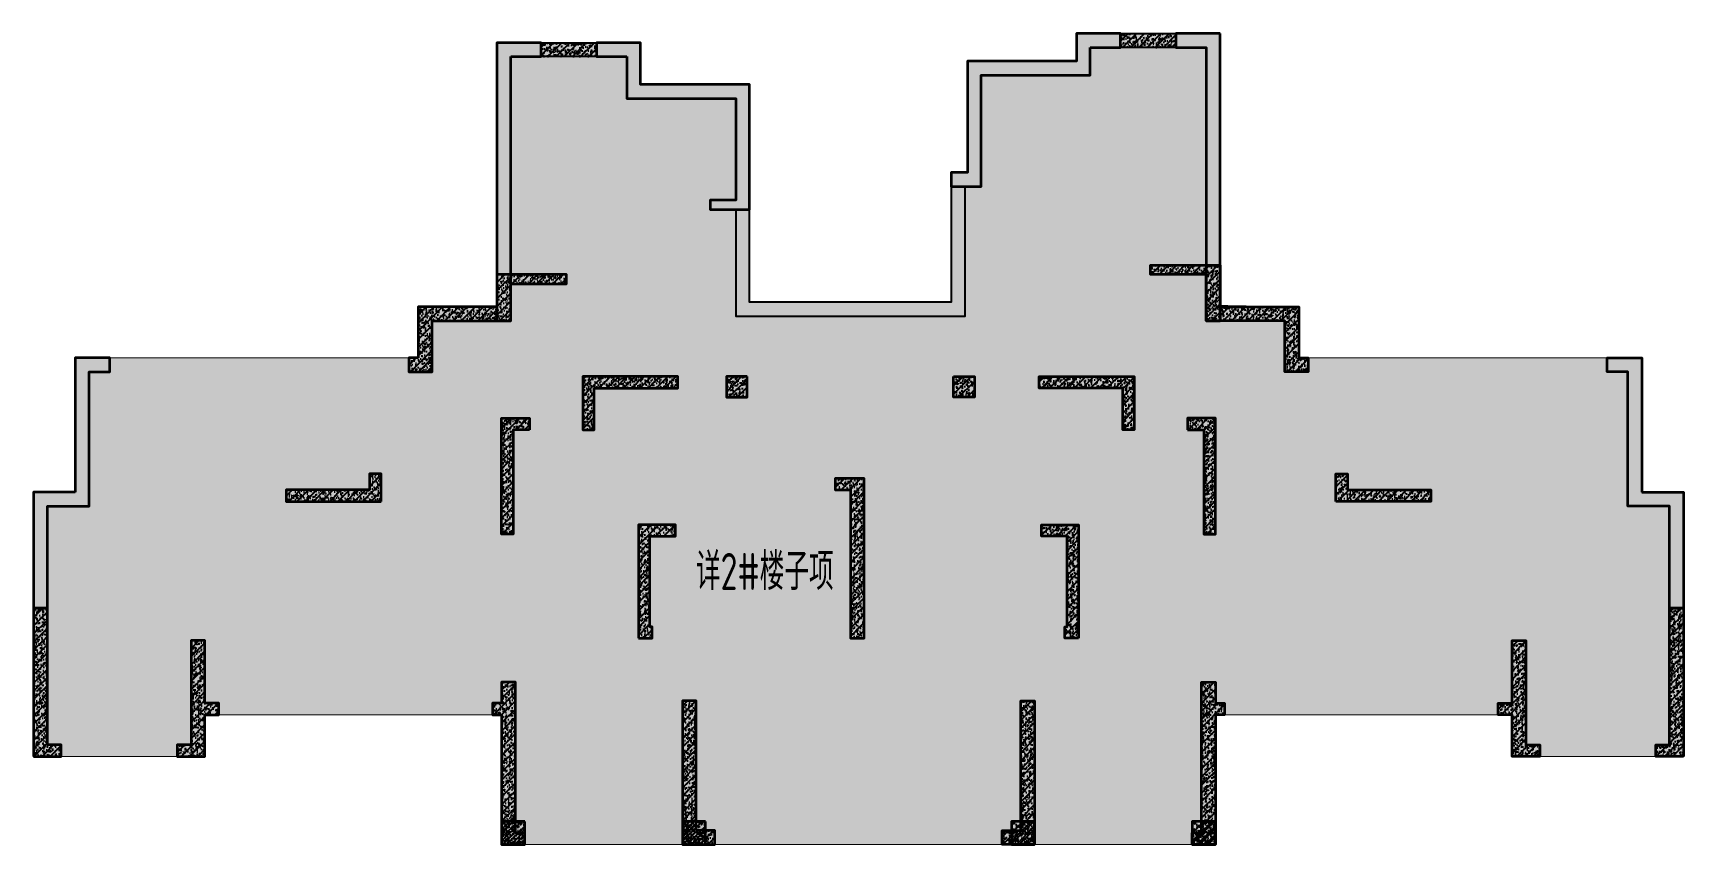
# Model space of a CAD drawing. Extents: x 923964 to 1204934, y 804567 to 1705037.
# Drawn here: x 986314 to 1021934, y 1166717 to 1184237 of the extents above; entities that cross this region are included whole.
import ezdxf
from ezdxf.enums import TextEntityAlignment as Align

# ---------------------------------------------------------------- set-up
doc = ezdxf.new("R2010")
doc.units = 0
doc.header["$LTSCALE"] = 500
for name, color, linetype in [('S_COLU', 2, 'CONTINUOUS'), ('S_WALL', 2, 'CONTINUOUS'), ('S_WALL_HACH', 30, 'CONTINUOUS'), ('S_WALL_OTHE_HACH', 33, 'CONTINUOUS'), ('主楼填充1', 1, 'CONTINUOUS')]:
    doc.layers.add(name, color=color, linetype=linetype)
doc.styles.add('TH-STYLE3', font='tssdeng.shx', dxfattribs={"width": 0.7, "bigfont": 'tssdchn.shx'})
pattern_1 = [(49.99999999999999, (603440.3864123838, 906297.8490950963), (179.3150456501884, -15.68803374564878), [18.75, -206.25]), (355, (603440.3864123838, 906297.8490950963), (-34.68783340325, 188.048033425003), [15, -165]), (100.4514, (603455.3293323838, 906296.5417600963), (144.6273454285054, 172.3598855152384), [15.9350475, -175.285528]), (46.18420000000002, (603440.3864123838, 906347.8490950963), (266.8102621564111, -41.37975358225452), [28.12499999999997, -309.3749999999995]), (96.6356, (603462.6205986338, 906344.4007683464), (233.6656763871758, 243.5294677251104), [23.902572, -262.92825]), (351.1842, (603440.3864123838, 906347.8490950963), (233.6654862834068, 243.5296502313311), [22.5, -247.5]), (21, (603465.3864123838, 906335.3490950963), (149.2267630296154, -100.6547226663347), [18.75, -206.25]), (326.0000000000001, (603465.3864123838, 906335.3490950963), (60.82883298039543, 181.2875112617133), [15, -165]), (71.4514, (603477.8219706337, 906326.9611935964), (210.0556571453725, 80.6326241774881), [15.9350475, -175.285528]), (37.50000000000001, (603440.3864123838, 906297.8490950963), (3.039963829322667, 83.22346345782788), [0, -163, 0, -167.5, 0, -165.625]), (7.499999999999999, (603440.3864123838, 906297.8490950963), (65.76738436053715, 98.60292797059006), [0, -95.5, 0, -159.25, 0, -63.125]), (327.5, (603384.6364123838, 906297.8490950963), (133.4556090431022, -5.638717933594939), [0, -62.5, 0, -195, 0, -258.75]), (317.5, (603359.6364123838, 906297.8490950963), (145.7965423355966, 25.02624558307943), [0, -81.25, 0, -129.5, 0, -183.75]), (45, (603440.3864123838, 906297.8490950963), (-88.38834764831843, 88.38834764831844), [])]
pattern_2 = [(49.99999999999999, (603440.3864123838, 1006297.849095096), (179.3150456501884, -15.68803374564878), [18.75, -206.25]), (355, (603440.3864123838, 1006297.849095096), (-34.68783340325, 188.048033425003), [15, -165]), (100.4514, (603455.3293323838, 1006296.541760096), (144.6273454285054, 172.3598855152384), [15.9350475, -175.285528]), (46.18420000000002, (603440.3864123838, 1006347.849095096), (266.8102621564111, -41.37975358225452), [28.12499999999998, -309.3749999999996]), (96.6356, (603462.6205986338, 1006344.400768346), (233.6656763871758, 243.5294677251104), [23.902572, -262.92825]), (351.1842, (603440.3864123838, 1006347.849095096), (233.6654862834068, 243.5296502313311), [22.5, -247.5]), (21, (603465.3864123838, 1006335.349095096), (149.2267630296154, -100.6547226663347), [18.75, -206.25]), (326.0000000000001, (603465.3864123838, 1006335.349095096), (60.82883298039543, 181.2875112617133), [15, -165]), (71.4514, (603477.8219706337, 1006326.961193596), (210.0556571453725, 80.6326241774881), [15.9350475, -175.285528]), (37.50000000000001, (603440.3864123838, 1006297.849095096), (3.039963829322667, 83.22346345782788), [0, -163, 0, -167.5, 0, -165.625]), (7.499999999999999, (603440.3864123838, 1006297.849095096), (65.76738436053715, 98.60292797059006), [0, -95.5, 0, -159.25, 0, -63.125]), (327.5, (603384.6364123838, 1006297.849095096), (133.4556090431022, -5.638717933594939), [0, -62.5, 0, -195, 0, -258.75]), (317.5, (603359.6364123838, 1006297.849095096), (145.7965423355966, 25.02624558307943), [0, -81.25, 0, -129.5, 0, -183.75]), (45, (603440.3864123838, 1006297.849095096), (-88.38834764831843, 88.38834764831844), [])]

msp = doc.modelspace()

# ---------------------------------------------------------------- hatches: boundary and pattern name
at = {"layer": 'S_WALL_HACH'}
for points in [[(996623.8950209892, 1183727.369599283), (997273.8950209892, 1183727.369599283), (997273.8950209892, 1184027.369599283), (996323.8950209892, 1184027.369599283), (996323.8950209892, 1178027.369599283), (996623.8950209892, 1178027.369599283)], [(997273.8950209892, 1184027.369599283), (998473.8950209892, 1184027.369599283), (998473.8950209892, 1183727.369599283), (997273.8950209892, 1183727.369599283)], [(999123.8950209892, 1183727.369599283), (999123.8950209892, 1182827.369599283), (1001473.895020989, 1182827.369599283), (1001473.895020989, 1180627.369599283), (1000923.895020989, 1180627.369599283), (1000923.895020989, 1180427.369599283), (1001773.895020989, 1180427.369599283), (1001773.895020989, 1183127.369599283), (999423.8950209892, 1183127.369599283), (999423.8950209892, 1184027.369599283), (998473.8950209892, 1184027.369599283), (998473.8950209892, 1183727.369599283)], [(1009123.895020989, 1183927.369599283), (1009773.895020989, 1183927.369599283), (1009773.895020989, 1184227.369599283), (1008823.895020989, 1184227.369599283), (1008823.895020989, 1183627.369599283), (1006473.895020989, 1183627.369599283), (1006473.895020989, 1181227.369599283), (1006123.895020989, 1181227.369599283), (1006123.895020989, 1180927.369599283), (1006773.895020989, 1180927.369599283), (1006773.895020989, 1183327.369599283), (1009123.895020989, 1183327.369599283)], [(1009773.895020989, 1184227.369599283), (1010973.895021003, 1184227.369599283), (1010973.895021003, 1183927.369599283), (1009773.895020989, 1183927.369599283)], [(1011923.895021004, 1184227.369599283), (1010973.895021004, 1184227.369599283), (1010973.895021003, 1183927.369599283), (1011623.895021003, 1183927.369599283), (1011623.895020992, 1178027.369599283), (1011923.895020992, 1178027.369599283)], [(1001773.895020989, 1180427.369599283), (1001473.895020989, 1180427.369599283), (1001473.895020989, 1178127.369599283), (1006423.895020989, 1178127.369599283), (1006423.895020989, 1180927.369599283), (1006123.895020989, 1180927.369599283), (1006123.895020989, 1178427.369599283), (1001773.895020989, 1178427.369599283)], [(996623.8950209892, 1178827.369599283), (997823.8950209892, 1178827.369599283), (997823.8950209892, 1179027.369599283), (996323.8950209897, 1179027.369599283), (996323.8950209897, 1178027.369599283), (996623.8950209892, 1178027.369599283)], [(1011623.895020989, 1179027.369599283), (1010423.895020989, 1179027.369599283), (1010423.895020989, 1179227.369599283), (1011923.895020993, 1179227.369599283), (1011923.895020993, 1178027.369599283), (1011623.895020989, 1178027.369599284)], [(994623.8950209892, 1177227.369599283), (994423.8950209892, 1177227.369599283), (994423.8950209892, 1176927.369599283), (994923.8950209892, 1176927.369599283), (994923.8950209892, 1178027.369599283), (996323.8950209892, 1178027.369599283), (996323.8950209892, 1178327.369599283), (994623.8950209892, 1178327.369599283)], [(1013623.895020989, 1177227.369599284), (1013823.895020989, 1177227.369599284), (1013823.895020989, 1176927.369599284), (1013323.895020989, 1176927.369599284), (1013323.895020989, 1178027.369599283), (1011923.895020989, 1178027.369599283), (1011923.895020989, 1178327.369599283), (1013623.895020989, 1178327.369599283)], [(987223.8950209894, 1174327.369599283), (986323.8950209894, 1174327.369599283), (986323.8950209894, 1171827.369599283), (986623.8950209894, 1171827.369599283), (986623.8950209894, 1174027.369599283), (987523.8950209894, 1174027.369599283), (987523.8950209894, 1176927.369599283), (987973.8950209894, 1176927.369599283), (987973.8950209894, 1177227.369599283), (987223.8950209894, 1177227.369599283)], [(1021023.895020989, 1174327.369599284), (1021923.895020989, 1174327.369599284), (1021923.895020989, 1171827.369599284), (1021623.895020989, 1171827.369599284), (1021623.895020989, 1174027.369599284), (1020723.895020989, 1174027.369599284), (1020723.895020989, 1176927.369599284), (1020273.895020989, 1176927.369599284), (1020273.895020989, 1177227.369599284), (1021023.895020989, 1177227.369599284)], [(998423.8950209892, 1176577.369599283), (1000223.895020989, 1176577.369599283), (1000223.895020989, 1176827.369599283), (998173.8950209892, 1176827.369599283), (998173.8950209892, 1175677.369599283), (998423.8950209892, 1175677.369599283)], [(1001723.895020989, 1176827.369599283), (1001273.895020989, 1176827.369599283), (1001273.895020989, 1176377.369599283), (1001723.895020989, 1176377.369599283)], [(1006173.895020989, 1176827.369599283), (1006623.895020989, 1176827.369599283), (1006623.895020989, 1176377.369599283), (1006173.895020989, 1176377.369599283)], [(1009823.895020989, 1176577.369599283), (1008023.895020989, 1176577.369599283), (1008023.895020989, 1176827.369599283), (1010073.895020989, 1176827.369599283), (1010073.895020989, 1175677.369599283), (1009823.895020989, 1175677.369599283)], [(997023.8950209894, 1175677.369599283), (996673.8950209894, 1175677.369599283), (996673.8950209894, 1173427.369599283), (996423.8950209894, 1173427.369599283), (996423.8950209894, 1175927.369599283), (997023.8950209894, 1175927.369599283)], [(1011223.895020989, 1175677.369599283), (1011573.895020989, 1175677.369599283), (1011573.895020989, 1173427.369599283), (1011823.895020989, 1173427.369599283), (1011823.895020989, 1175927.369599283), (1011223.895020989, 1175927.369599283)], [(993823.8950209892, 1174127.369599283), (993823.8950209892, 1174727.369599283), (993573.8950209892, 1174727.369599283), (993573.8950209892, 1174377.369599283), (991773.8950209892, 1174377.369599283), (991773.8950209892, 1174127.369599283)], [(1003948.895020989, 1174377.369599283), (1003948.895020989, 1171177.369599283), (1004248.895020989, 1171177.369599283), (1004248.895020989, 1174627.369599283), (1003623.895020989, 1174627.369599283), (1003623.895020989, 1174377.369599283)], [(1014423.895020989, 1174127.369599284), (1014423.895020989, 1174727.369599284), (1014673.895020989, 1174727.369599284), (1014673.895020989, 1174377.369599284), (1016473.895020989, 1174377.369599284), (1016473.895020989, 1174127.369599284)], [(999373.8950209892, 1171177.369599283), (999673.8950209892, 1171177.369599283), (999673.8950209892, 1171427.369599283), (999623.8950209892, 1171427.369599283), (999623.8950209892, 1173377.369599283), (1000173.895020989, 1173377.369599283), (1000173.895020989, 1173627.369599283), (999373.8950209892, 1173627.369599283)], [(1008873.895020989, 1171177.369599283), (1008573.895020989, 1171177.369599283), (1008573.895020989, 1171427.369599283), (1008623.895020989, 1171427.369599283), (1008623.895020989, 1173377.369599283), (1008073.895020989, 1173377.369599283), (1008073.895020989, 1173627.369599283), (1008873.895020989, 1173627.369599283)], [(986323.8950209894, 1168627.369599283), (986923.8950209894, 1168627.369599283), (986923.8950209894, 1168877.369599283), (986623.8950209894, 1168877.369599283), (986623.8950209894, 1171827.369599283), (986323.8950209894, 1171827.369599283)], [(1021923.895020989, 1168627.369599284), (1021323.895020989, 1168627.369599284), (1021323.895020989, 1168877.369599284), (1021623.895020989, 1168877.369599284), (1021623.895020989, 1171827.369599284), (1021923.895020989, 1171827.369599284)], [(990023.8950209892, 1169777.369599283), (990023.8950209892, 1171127.369599283), (989723.8950209892, 1171127.369599283), (989723.8950209892, 1168877.369599283), (989423.8950209892, 1168877.369599283), (989423.8950209892, 1168627.369599283), (990023.8950209892, 1168627.369599283), (990023.8950209892, 1169527.369599283), (990323.8950209892, 1169527.369599283), (990323.8950209892, 1169777.369599283)], [(1018223.895020989, 1169777.369599284), (1018223.895020989, 1171127.369599284), (1018523.895020989, 1171127.369599284), (1018523.895020989, 1168877.369599284), (1018823.895020989, 1168877.369599284), (1018823.895020989, 1168627.369599284), (1018223.895020989, 1168627.369599284), (1018223.895020989, 1169527.369599284), (1017923.895020989, 1169527.369599284), (1017923.895020989, 1169777.369599284)], [(996423.8950209892, 1166727.369599284), (996923.8950209892, 1166727.369599285), (996923.8950209892, 1166977.369599285), (996723.8950209892, 1166977.369599285), (996723.8950209892, 1170227.369599285), (996423.8950209892, 1170227.369599284), (996423.8950209892, 1169777.369599283), (996223.8950209892, 1169777.369599283), (996223.8950209894, 1169527.369599283), (996423.8950209892, 1169527.369599283)], [(1011823.895020989, 1166727.369599285), (1011323.895020989, 1166727.369599285), (1011323.895020989, 1166977.369599285), (1011523.895020989, 1166977.369599285), (1011523.895020989, 1170227.369599285), (1011823.895020989, 1170227.369599285), (1011823.895020989, 1169777.369599283), (1012023.895020989, 1169777.369599283), (1012023.895020989, 1169527.369599283), (1011823.895020989, 1169527.369599283)], [(1000623.895020989, 1167027.369599289), (1000623.895020989, 1169827.369599289), (1000323.895020989, 1169827.369599289), (1000323.895020989, 1166727.369599289), (1001023.895020989, 1166727.36959929), (1001023.895020989, 1167027.36959929)], [(1007623.895020989, 1167027.369599289), (1007623.895020989, 1169827.369599289), (1007923.895020989, 1169827.369599289), (1007923.895020989, 1166727.369599289), (1007223.895020989, 1166727.36959929), (1007223.895020989, 1167027.36959929)], [(996923.8950209892, 1167227.369599284), (996423.8950209892, 1167227.369599284), (996423.8950209892, 1166727.369599284), (996923.8950209892, 1166727.369599284)], [(1000823.895020989, 1167227.369599289), (1000323.895020989, 1167227.369599289), (1000323.895020989, 1166727.369599289), (1000823.895020989, 1166727.369599289)], [(1007923.895020989, 1167227.369599289), (1007423.895020989, 1167227.369599289), (1007423.895020989, 1166727.369599289), (1007923.895020989, 1166727.369599289)], [(1011823.895020989, 1167227.369599289), (1011323.895020989, 1167227.369599289), (1011323.895020989, 1166727.369599289), (1011823.895020989, 1166727.369599289)]]:
    msp.add_hatch(color=256, dxfattribs=at).paths.add_polyline_path(points)
at = {"layer": 'S_WALL_OTHE_HACH'}
h = msp.add_hatch(dxfattribs=at)
h.set_pattern_fill('ARMORED', color=256, scale=25, style=0)
h.set_pattern_definition(pattern_1)
h.paths.add_polyline_path([(996623.8950209892, 1183727.369599283), (997273.8950209892, 1183727.369599283), (997273.8950209892, 1184027.369599283), (996323.8950209892, 1184027.369599283), (996323.8950209892, 1178027.369599283), (996623.8950209892, 1178027.369599283)])
h = msp.add_hatch(dxfattribs=at)
h.set_pattern_fill('ARMORED', color=256, scale=25, style=0)
h.set_pattern_definition(pattern_2)
h.paths.add_polyline_path([(997273.8950209892, 1184027.369599283), (998473.8950209892, 1184027.369599283), (998473.8950209892, 1183727.369599283), (997273.8950209892, 1183727.369599283)])
h = msp.add_hatch(dxfattribs=at)
h.set_pattern_fill('ARMORED', color=256, scale=25, style=0)
h.set_pattern_definition(pattern_1)
h.paths.add_polyline_path([(999123.8950209892, 1183727.369599283), (999123.8950209892, 1182827.369599283), (1001473.895020989, 1182827.369599283), (1001473.895020989, 1180627.369599283), (1000923.895020989, 1180627.369599283), (1000923.895020989, 1180427.369599283), (1001773.895020989, 1180427.369599283), (1001773.895020989, 1183127.369599283), (999423.8950209892, 1183127.369599283), (999423.8950209892, 1184027.369599283), (998473.8950209892, 1184027.369599283), (998473.8950209892, 1183727.369599283)])
h = msp.add_hatch(dxfattribs=at)
h.set_pattern_fill('ARMORED', color=256, scale=25, style=0)
h.set_pattern_definition(pattern_1)
h.paths.add_polyline_path([(1009123.895020989, 1183927.369599283), (1009773.895020989, 1183927.369599283), (1009773.895020989, 1184227.369599283), (1008823.895020989, 1184227.369599283), (1008823.895020989, 1183627.369599283), (1006473.895020989, 1183627.369599283), (1006473.895020989, 1181227.369599283), (1006123.895020989, 1181227.369599283), (1006123.895020989, 1180927.369599283), (1006773.895020989, 1180927.369599283), (1006773.895020989, 1183327.369599283), (1009123.895020989, 1183327.369599283)])
h = msp.add_hatch(dxfattribs=at)
h.set_pattern_fill('ARMORED', color=256, scale=25, style=0)
h.set_pattern_definition(pattern_2)
h.paths.add_polyline_path([(1009773.895020989, 1184227.369599283), (1010973.895021003, 1184227.369599283), (1010973.895021003, 1183927.369599283), (1009773.895020989, 1183927.369599283)])
h = msp.add_hatch(dxfattribs=at)
h.set_pattern_fill('ARMORED', color=256, scale=25, style=0)
h.set_pattern_definition(pattern_1)
h.paths.add_polyline_path([(1011923.895021004, 1184227.369599283), (1010973.895021004, 1184227.369599283), (1010973.895021003, 1183927.369599283), (1011623.895021003, 1183927.369599283), (1011623.895020992, 1178027.369599283), (1011923.895020992, 1178027.369599283)])
h = msp.add_hatch(dxfattribs=at)
h.set_pattern_fill('ARMORED', color=256, scale=25, style=0)
h.set_pattern_definition(pattern_2)
h.paths.add_polyline_path([(1001773.895020989, 1180427.369599283), (1001473.895020989, 1180427.369599283), (1001473.895020989, 1178127.369599283), (1006423.895020989, 1178127.369599283), (1006423.895020989, 1180927.369599283), (1006123.895020989, 1180927.369599283), (1006123.895020989, 1178427.369599283), (1001773.895020989, 1178427.369599283)])
h = msp.add_hatch(dxfattribs=at)
h.set_pattern_fill('ARMORED', color=256, scale=25, style=0)
h.set_pattern_definition([(49.99999999999999, (601690.3864123838, 908497.8490950963), (179.3150456501884, -15.68803374564878), [18.75, -206.25]), (355, (601690.3864123838, 908497.8490950963), (-34.68783340325, 188.048033425003), [15, -165]), (100.4514, (601705.3293323838, 908496.5417600963), (144.6273454285054, 172.3598855152384), [15.9350475, -175.285528]), (46.18420000000002, (601690.3864123838, 908547.8490950963), (266.8102621564111, -41.37975358225452), [28.12499999999997, -309.3749999999995]), (96.6356, (601712.6205986338, 908544.4007683464), (233.6656763871758, 243.5294677251104), [23.902572, -262.92825]), (351.1842, (601690.3864123838, 908547.8490950963), (233.6654862834068, 243.5296502313311), [22.5, -247.5]), (21, (601715.3864123838, 908535.3490950963), (149.2267630296154, -100.6547226663347), [18.75, -206.25]), (326.0000000000001, (601715.3864123838, 908535.3490950963), (60.82883298039543, 181.2875112617133), [15, -165]), (71.4514, (601727.8219706337, 908526.9611935964), (210.0556571453725, 80.6326241774881), [15.9350475, -175.285528]), (37.50000000000001, (601690.3864123838, 908497.8490950963), (3.039963829322667, 83.22346345782788), [0, -163, 0, -167.5, 0, -165.625]), (7.499999999999999, (601690.3864123838, 908497.8490950963), (65.76738436053715, 98.60292797059006), [0, -95.5, 0, -159.25, 0, -63.125]), (327.5, (601634.6364123838, 908497.8490950963), (133.4556090431022, -5.638717933594939), [0, -62.5, 0, -195, 0, -258.75]), (317.5, (601609.6364123838, 908497.8490950963), (145.7965423355966, 25.02624558307943), [0, -81.25, 0, -129.5, 0, -183.75]), (45, (601690.3864123838, 908497.8490950963), (-88.38834764831843, 88.38834764831844), [])])
h.paths.add_polyline_path([(996623.8950209892, 1178827.369599283), (997823.8950209892, 1178827.369599283), (997823.8950209892, 1179027.369599283), (996323.8950209897, 1179027.369599283), (996323.8950209897, 1178027.369599283), (996623.8950209892, 1178027.369599283)])
h = msp.add_hatch(dxfattribs=at)
h.set_pattern_fill('ARMORED', color=256, scale=25, style=0)
h.set_pattern_definition([(49.99999999999999, (601690.3864123838, 908697.8490950963), (179.3150456501884, -15.68803374564878), [18.75, -206.25]), (355, (601690.3864123838, 908697.8490950963), (-34.68783340325, 188.048033425003), [15, -165]), (100.4514, (601705.3293323838, 908696.5417600963), (144.6273454285054, 172.3598855152384), [15.9350475, -175.285528]), (46.18420000000002, (601690.3864123838, 908747.8490950963), (266.8102621564111, -41.37975358225452), [28.12499999999997, -309.3749999999995]), (96.6356, (601712.6205986338, 908744.4007683464), (233.6656763871758, 243.5294677251104), [23.902572, -262.92825]), (351.1842, (601690.3864123838, 908747.8490950963), (233.6654862834068, 243.5296502313311), [22.5, -247.5]), (21, (601715.3864123838, 908735.3490950963), (149.2267630296154, -100.6547226663347), [18.75, -206.25]), (326.0000000000001, (601715.3864123838, 908735.3490950963), (60.82883298039543, 181.2875112617133), [15, -165]), (71.4514, (601727.8219706337, 908726.9611935964), (210.0556571453725, 80.6326241774881), [15.9350475, -175.285528]), (37.50000000000001, (601690.3864123838, 908697.8490950963), (3.039963829322667, 83.22346345782788), [0, -163, 0, -167.5, 0, -165.625]), (7.499999999999999, (601690.3864123838, 908697.8490950963), (65.76738436053715, 98.60292797059006), [0, -95.5, 0, -159.25, 0, -63.125]), (327.5, (601634.6364123838, 908697.8490950963), (133.4556090431022, -5.638717933594939), [0, -62.5, 0, -195, 0, -258.75]), (317.5, (601609.6364123838, 908697.8490950963), (145.7965423355966, 25.02624558307943), [0, -81.25, 0, -129.5, 0, -183.75]), (45, (601690.3864123838, 908697.8490950963), (-88.38834764831843, 88.38834764831844), [])])
h.paths.add_polyline_path([(1011623.895020989, 1179027.369599283), (1010423.895020989, 1179027.369599283), (1010423.895020989, 1179227.369599283), (1011923.895020993, 1179227.369599283), (1011923.895020993, 1178027.369599283), (1011623.895020989, 1178027.369599284)])
h = msp.add_hatch(dxfattribs=at)
h.set_pattern_fill('ARMORED', color=256, scale=25, style=0)
h.set_pattern_definition(pattern_1)
h.paths.add_polyline_path([(994623.8950209892, 1177227.369599283), (994423.8950209892, 1177227.369599283), (994423.8950209892, 1176927.369599283), (994923.8950209892, 1176927.369599283), (994923.8950209892, 1178027.369599283), (996323.8950209892, 1178027.369599283), (996323.8950209892, 1178327.369599283), (994623.8950209892, 1178327.369599283)])
h = msp.add_hatch(dxfattribs=at)
h.set_pattern_fill('ARMORED', color=256, scale=25, style=0)
h.set_pattern_definition(pattern_1)
h.paths.add_polyline_path([(1013623.895020989, 1177227.369599284), (1013823.895020989, 1177227.369599284), (1013823.895020989, 1176927.369599284), (1013323.895020989, 1176927.369599284), (1013323.895020989, 1178027.369599283), (1011923.895020989, 1178027.369599283), (1011923.895020989, 1178327.369599283), (1013623.895020989, 1178327.369599283)])
h = msp.add_hatch(dxfattribs=at)
h.set_pattern_fill('ARMORED', color=256, scale=25, style=0)
h.set_pattern_definition(pattern_1)
h.paths.add_polyline_path([(987223.8950209894, 1174327.369599283), (986323.8950209894, 1174327.369599283), (986323.8950209894, 1171827.369599283), (986623.8950209894, 1171827.369599283), (986623.8950209894, 1174027.369599283), (987523.8950209894, 1174027.369599283), (987523.8950209894, 1176927.369599283), (987973.8950209894, 1176927.369599283), (987973.8950209894, 1177227.369599283), (987223.8950209894, 1177227.369599283)])
h = msp.add_hatch(dxfattribs=at)
h.set_pattern_fill('ARMORED', color=256, scale=25, style=0)
h.set_pattern_definition(pattern_1)
h.paths.add_polyline_path([(1021023.895020989, 1174327.369599284), (1021923.895020989, 1174327.369599284), (1021923.895020989, 1171827.369599284), (1021623.895020989, 1171827.369599284), (1021623.895020989, 1174027.369599284), (1020723.895020989, 1174027.369599284), (1020723.895020989, 1176927.369599284), (1020273.895020989, 1176927.369599284), (1020273.895020989, 1177227.369599284), (1021023.895020989, 1177227.369599284)])
h = msp.add_hatch(dxfattribs=at)
h.set_pattern_fill('ARMORED', color=256, scale=25, style=0)
h.set_pattern_definition(pattern_1)
h.paths.add_polyline_path([(998423.8950209892, 1176577.369599283), (1000223.895020989, 1176577.369599283), (1000223.895020989, 1176827.369599283), (998173.8950209892, 1176827.369599283), (998173.8950209892, 1175677.369599283), (998423.8950209892, 1175677.369599283)])
h = msp.add_hatch(dxfattribs=at)
h.set_pattern_fill('ARMORED', color=256, scale=25, style=0)
h.set_pattern_definition(pattern_1)
h.paths.add_polyline_path([(1001723.895020989, 1176827.369599283), (1001273.895020989, 1176827.369599283), (1001273.895020989, 1176377.369599283), (1001723.895020989, 1176377.369599283)])
h = msp.add_hatch(dxfattribs=at)
h.set_pattern_fill('ARMORED', color=256, scale=25, style=0)
h.set_pattern_definition([(49.99999999999999, (603090.3864123841, 906297.8490950963), (179.3150456501884, -15.68803374564878), [18.75, -206.25]), (355, (603090.3864123841, 906297.8490950963), (-34.68783340325, 188.048033425003), [15, -165]), (100.4514, (603105.329332384, 906296.5417600963), (144.6273454285054, 172.3598855152384), [15.9350475, -175.285528]), (46.18420000000002, (603090.3864123841, 906347.8490950963), (266.8102621564111, -41.37975358225452), [28.12499999999998, -309.3749999999996]), (96.6356, (603112.6205986341, 906344.4007683464), (233.6656763871758, 243.5294677251104), [23.902572, -262.92825]), (351.1842, (603090.3864123841, 906347.8490950963), (233.6654862834068, 243.5296502313311), [22.5, -247.5]), (21, (603115.3864123841, 906335.3490950963), (149.2267630296154, -100.6547226663347), [18.75, -206.25]), (326.0000000000001, (603115.3864123841, 906335.3490950963), (60.82883298039543, 181.2875112617133), [15, -165]), (71.4514, (603127.8219706342, 906326.9611935964), (210.0556571453725, 80.6326241774881), [15.9350475, -175.285528]), (37.50000000000001, (603090.3864123841, 906297.8490950963), (3.039963829322667, 83.22346345782788), [0, -163, 0, -167.5, 0, -165.625]), (7.499999999999999, (603090.3864123841, 906297.8490950963), (65.76738436053715, 98.60292797059006), [0, -95.5, 0, -159.25, 0, -63.125]), (327.5, (603034.6364123841, 906297.8490950963), (133.4556090431022, -5.638717933594939), [0, -62.5, 0, -195, 0, -258.75]), (317.5, (603009.6364123841, 906297.8490950963), (145.7965423355966, 25.02624558307943), [0, -81.25, 0, -129.5, 0, -183.75]), (45, (603090.3864123841, 906297.8490950963), (-88.38834764831843, 88.38834764831844), [])])
h.paths.add_polyline_path([(1006173.895020989, 1176827.369599283), (1006623.895020989, 1176827.369599283), (1006623.895020989, 1176377.369599283), (1006173.895020989, 1176377.369599283)])
h = msp.add_hatch(dxfattribs=at)
h.set_pattern_fill('ARMORED', color=256, scale=25, style=0)
h.set_pattern_definition(pattern_1)
h.paths.add_polyline_path([(1009823.895020989, 1176577.369599283), (1008023.895020989, 1176577.369599283), (1008023.895020989, 1176827.369599283), (1010073.895020989, 1176827.369599283), (1010073.895020989, 1175677.369599283), (1009823.895020989, 1175677.369599283)])
h = msp.add_hatch(dxfattribs=at)
h.set_pattern_fill('ARMORED', color=256, scale=25, style=0)
h.set_pattern_definition(pattern_1)
h.paths.add_polyline_path([(997023.8950209894, 1175677.369599283), (996673.8950209894, 1175677.369599283), (996673.8950209894, 1173427.369599283), (996423.8950209894, 1173427.369599283), (996423.8950209894, 1175927.369599283), (997023.8950209894, 1175927.369599283)])
h = msp.add_hatch(dxfattribs=at)
h.set_pattern_fill('ARMORED', color=256, scale=25, style=0)
h.set_pattern_definition(pattern_1)
h.paths.add_polyline_path([(1011223.895020989, 1175677.369599283), (1011573.895020989, 1175677.369599283), (1011573.895020989, 1173427.369599283), (1011823.895020989, 1173427.369599283), (1011823.895020989, 1175927.369599283), (1011223.895020989, 1175927.369599283)])
h = msp.add_hatch(dxfattribs=at)
h.set_pattern_fill('ARMORED', color=256, scale=25, style=0)
h.set_pattern_definition(pattern_1)
h.paths.add_polyline_path([(993823.8950209892, 1174127.369599283), (993823.8950209892, 1174727.369599283), (993573.8950209892, 1174727.369599283), (993573.8950209892, 1174377.369599283), (991773.8950209892, 1174377.369599283), (991773.8950209892, 1174127.369599283)])
h = msp.add_hatch(dxfattribs=at)
h.set_pattern_fill('ARMORED', color=256, scale=25, style=0)
h.set_pattern_definition(pattern_1)
h.paths.add_polyline_path([(1003948.895020989, 1174377.369599283), (1003948.895020989, 1171177.369599283), (1004248.895020989, 1171177.369599283), (1004248.895020989, 1174627.369599283), (1003623.895020989, 1174627.369599283), (1003623.895020989, 1174377.369599283)])
h = msp.add_hatch(dxfattribs=at)
h.set_pattern_fill('ARMORED', color=256, scale=25, style=0)
h.set_pattern_definition(pattern_1)
h.paths.add_polyline_path([(1014423.895020989, 1174127.369599284), (1014423.895020989, 1174727.369599284), (1014673.895020989, 1174727.369599284), (1014673.895020989, 1174377.369599284), (1016473.895020989, 1174377.369599284), (1016473.895020989, 1174127.369599284)])
h = msp.add_hatch(dxfattribs=at)
h.set_pattern_fill('ARMORED', color=256, scale=25, style=0)
h.set_pattern_definition(pattern_1)
h.paths.add_polyline_path([(999373.8950209892, 1171177.369599283), (999673.8950209892, 1171177.369599283), (999673.8950209892, 1171427.369599283), (999623.8950209892, 1171427.369599283), (999623.8950209892, 1173377.369599283), (1000173.895020989, 1173377.369599283), (1000173.895020989, 1173627.369599283), (999373.8950209892, 1173627.369599283)])
h = msp.add_hatch(dxfattribs=at)
h.set_pattern_fill('ARMORED', color=256, scale=25, style=0)
h.set_pattern_definition(pattern_1)
h.paths.add_polyline_path([(1008873.895020989, 1171177.369599283), (1008573.895020989, 1171177.369599283), (1008573.895020989, 1171427.369599283), (1008623.895020989, 1171427.369599283), (1008623.895020989, 1173377.369599283), (1008073.895020989, 1173377.369599283), (1008073.895020989, 1173627.369599283), (1008873.895020989, 1173627.369599283)])
h = msp.add_hatch(dxfattribs=at)
h.set_pattern_fill('ARMORED', color=256, scale=25, style=0)
h.set_pattern_definition(pattern_1)
h.paths.add_polyline_path([(986323.8950209894, 1168627.369599283), (986923.8950209894, 1168627.369599283), (986923.8950209894, 1168877.369599283), (986623.8950209894, 1168877.369599283), (986623.8950209894, 1171827.369599283), (986323.8950209894, 1171827.369599283)])
h = msp.add_hatch(dxfattribs=at)
h.set_pattern_fill('ARMORED', color=256, scale=25, style=0)
h.set_pattern_definition(pattern_1)
h.paths.add_polyline_path([(1021923.895020989, 1168627.369599284), (1021323.895020989, 1168627.369599284), (1021323.895020989, 1168877.369599284), (1021623.895020989, 1168877.369599284), (1021623.895020989, 1171827.369599284), (1021923.895020989, 1171827.369599284)])
h = msp.add_hatch(dxfattribs=at)
h.set_pattern_fill('ARMORED', color=256, scale=25, style=0)
h.set_pattern_definition(pattern_1)
h.paths.add_polyline_path([(990023.8950209892, 1169777.369599283), (990023.8950209892, 1171127.369599283), (989723.8950209892, 1171127.369599283), (989723.8950209892, 1168877.369599283), (989423.8950209892, 1168877.369599283), (989423.8950209892, 1168627.369599283), (990023.8950209892, 1168627.369599283), (990023.8950209892, 1169527.369599283), (990323.8950209892, 1169527.369599283), (990323.8950209892, 1169777.369599283)])
h = msp.add_hatch(dxfattribs=at)
h.set_pattern_fill('ARMORED', color=256, scale=25, style=0)
h.set_pattern_definition(pattern_1)
h.paths.add_polyline_path([(1018223.895020989, 1169777.369599284), (1018223.895020989, 1171127.369599284), (1018523.895020989, 1171127.369599284), (1018523.895020989, 1168877.369599284), (1018823.895020989, 1168877.369599284), (1018823.895020989, 1168627.369599284), (1018223.895020989, 1168627.369599284), (1018223.895020989, 1169527.369599284), (1017923.895020989, 1169527.369599284), (1017923.895020989, 1169777.369599284)])
h = msp.add_hatch(dxfattribs=at)
h.set_pattern_fill('ARMORED', color=256, scale=25, style=0)
h.set_pattern_definition(pattern_1)
h.paths.add_polyline_path([(996423.8950209892, 1166727.369599284), (996923.8950209892, 1166727.369599285), (996923.8950209892, 1166977.369599285), (996723.8950209892, 1166977.369599285), (996723.8950209892, 1170227.369599285), (996423.8950209892, 1170227.369599284), (996423.8950209892, 1169777.369599283), (996223.8950209892, 1169777.369599283), (996223.8950209894, 1169527.369599283), (996423.8950209892, 1169527.369599283)])
h = msp.add_hatch(dxfattribs=at)
h.set_pattern_fill('ARMORED', color=256, scale=25, style=0)
h.set_pattern_definition(pattern_1)
h.paths.add_polyline_path([(1011823.895020989, 1166727.369599285), (1011323.895020989, 1166727.369599285), (1011323.895020989, 1166977.369599285), (1011523.895020989, 1166977.369599285), (1011523.895020989, 1170227.369599285), (1011823.895020989, 1170227.369599285), (1011823.895020989, 1169777.369599283), (1012023.895020989, 1169777.369599283), (1012023.895020989, 1169527.369599283), (1011823.895020989, 1169527.369599283)])
h = msp.add_hatch(dxfattribs=at)
h.set_pattern_fill('ARMORED', color=256, scale=25, style=0)
h.set_pattern_definition(pattern_1)
h.paths.add_polyline_path([(1000623.895020989, 1167027.369599289), (1000623.895020989, 1169827.369599289), (1000323.895020989, 1169827.369599289), (1000323.895020989, 1166727.369599289), (1001023.895020989, 1166727.36959929), (1001023.895020989, 1167027.36959929)])
h = msp.add_hatch(dxfattribs=at)
h.set_pattern_fill('ARMORED', color=256, scale=25, style=0)
h.set_pattern_definition(pattern_1)
h.paths.add_polyline_path([(1007623.895020989, 1167027.369599289), (1007623.895020989, 1169827.369599289), (1007923.895020989, 1169827.369599289), (1007923.895020989, 1166727.369599289), (1007223.895020989, 1166727.36959929), (1007223.895020989, 1167027.36959929)])
h = msp.add_hatch(dxfattribs=at)
h.set_pattern_fill('ARMORED', color=256, scale=25, style=0)
h.set_pattern_definition([(49.99999999999999, (598590.3864123838, 896597.8490950974), (179.3150456501884, -15.68803374564878), [18.75, -206.25]), (355, (598590.3864123838, 896597.8490950974), (-34.68783340325, 188.048033425003), [15, -165]), (100.4514, (598605.3293323838, 896596.5417600974), (144.6273454285054, 172.3598855152384), [15.9350475, -175.285528]), (46.18420000000002, (598590.3864123838, 896647.8490950974), (266.8102621564111, -41.37975358225452), [28.12499999999996, -309.3749999999993]), (96.6356, (598612.6205986338, 896644.4007683473), (233.6656763871758, 243.5294677251104), [23.902572, -262.92825]), (351.1842, (598590.3864123838, 896647.8490950974), (233.6654862834068, 243.5296502313311), [22.5, -247.5]), (21, (598615.3864123838, 896635.3490950974), (149.2267630296154, -100.6547226663347), [18.75, -206.25]), (326.0000000000001, (598615.3864123838, 896635.3490950974), (60.82883298039543, 181.2875112617133), [15, -165]), (71.4514, (598627.8219706337, 896626.9611935974), (210.0556571453725, 80.6326241774881), [15.9350475, -175.285528]), (37.50000000000001, (598590.3864123838, 896597.8490950974), (3.039963829322667, 83.22346345782788), [0, -163, 0, -167.5, 0, -165.625]), (7.499999999999999, (598590.3864123838, 896597.8490950974), (65.76738436053715, 98.60292797059006), [0, -95.5, 0, -159.25, 0, -63.125]), (327.5, (598534.6364123838, 896597.8490950974), (133.4556090431022, -5.638717933594939), [0, -62.5, 0, -195, 0, -258.75]), (317.5, (598509.6364123838, 896597.8490950974), (145.7965423355966, 25.02624558307943), [0, -81.25, 0, -129.5, 0, -183.75]), (45, (598590.3864123838, 896597.8490950974), (-88.38834764831843, 88.38834764831844), [])])
h.paths.add_polyline_path([(996923.8950209892, 1167227.369599284), (996423.8950209892, 1167227.369599284), (996423.8950209892, 1166727.369599284), (996923.8950209892, 1166727.369599284)])
h = msp.add_hatch(dxfattribs=at)
h.set_pattern_fill('ARMORED', color=256, scale=25, style=0)
h.set_pattern_definition([(49.99999999999999, (602490.3864123838, 896597.8490951022), (179.3150456501884, -15.68803374564878), [18.75, -206.25]), (355, (602490.3864123838, 896597.8490951022), (-34.68783340325, 188.048033425003), [15, -165]), (100.4514, (602505.3293323838, 896596.5417601021), (144.6273454285054, 172.3598855152384), [15.9350475, -175.285528]), (46.18420000000002, (602490.3864123838, 896647.8490951022), (266.8102621564111, -41.37975358225452), [28.12499999999995, -309.3749999999993]), (96.6356, (602512.6205986338, 896644.4007683522), (233.6656763871758, 243.5294677251104), [23.902572, -262.92825]), (351.1842, (602490.3864123838, 896647.8490951022), (233.6654862834068, 243.5296502313311), [22.5, -247.5]), (21, (602515.3864123838, 896635.3490951022), (149.2267630296154, -100.6547226663347), [18.75, -206.25]), (326.0000000000001, (602515.3864123838, 896635.3490951022), (60.82883298039543, 181.2875112617133), [15, -165]), (71.4514, (602527.8219706337, 896626.9611936021), (210.0556571453725, 80.6326241774881), [15.9350475, -175.285528]), (37.50000000000001, (602490.3864123838, 896597.8490951022), (3.039963829322667, 83.22346345782788), [0, -163, 0, -167.5, 0, -165.625]), (7.499999999999999, (602490.3864123838, 896597.8490951022), (65.76738436053715, 98.60292797059006), [0, -95.5, 0, -159.25, 0, -63.125]), (327.5, (602434.6364123838, 896597.8490951022), (133.4556090431022, -5.638717933594939), [0, -62.5, 0, -195, 0, -258.75]), (317.5, (602409.6364123838, 896597.8490951022), (145.7965423355966, 25.02624558307943), [0, -81.25, 0, -129.5, 0, -183.75]), (45, (602490.3864123838, 896597.8490951022), (-88.38834764831843, 88.38834764831844), [])])
h.paths.add_polyline_path([(1000823.895020989, 1167227.369599289), (1000323.895020989, 1167227.369599289), (1000323.895020989, 1166727.369599289), (1000823.895020989, 1166727.369599289)])
h = msp.add_hatch(dxfattribs=at)
h.set_pattern_fill('ARMORED', color=256, scale=25, style=0)
h.set_pattern_definition([(49.99999999999999, (609590.3864123838, 896597.8490951024), (179.3150456501884, -15.68803374564878), [18.75, -206.25]), (355, (609590.3864123838, 896597.8490951024), (-34.68783340325, 188.048033425003), [15, -165]), (100.4514, (609605.3293323838, 896596.5417601024), (144.6273454285054, 172.3598855152384), [15.9350475, -175.285528]), (46.18420000000002, (609590.3864123838, 896647.8490951024), (266.8102621564111, -41.37975358225452), [28.12499999999995, -309.3749999999992]), (96.6356, (609612.6205986338, 896644.4007683524), (233.6656763871758, 243.5294677251104), [23.902572, -262.92825]), (351.1842, (609590.3864123838, 896647.8490951024), (233.6654862834068, 243.5296502313311), [22.5, -247.5]), (21, (609615.3864123838, 896635.3490951024), (149.2267630296154, -100.6547226663347), [18.75, -206.25]), (326.0000000000001, (609615.3864123838, 896635.3490951024), (60.82883298039543, 181.2875112617133), [15, -165]), (71.4514, (609627.8219706338, 896626.9611936024), (210.0556571453725, 80.6326241774881), [15.9350475, -175.285528]), (37.50000000000001, (609590.3864123838, 896597.8490951024), (3.039963829322667, 83.22346345782788), [0, -163, 0, -167.5, 0, -165.625]), (7.499999999999999, (609590.3864123838, 896597.8490951024), (65.76738436053715, 98.60292797059006), [0, -95.5, 0, -159.25, 0, -63.125]), (327.5, (609534.6364123838, 896597.8490951024), (133.4556090431022, -5.638717933594939), [0, -62.5, 0, -195, 0, -258.75]), (317.5, (609509.6364123838, 896597.8490951024), (145.7965423355966, 25.02624558307943), [0, -81.25, 0, -129.5, 0, -183.75]), (45, (609590.3864123838, 896597.8490951024), (-88.38834764831843, 88.38834764831844), [])])
h.paths.add_polyline_path([(1007923.895020989, 1167227.369599289), (1007423.895020989, 1167227.369599289), (1007423.895020989, 1166727.369599289), (1007923.895020989, 1166727.369599289)])
h = msp.add_hatch(dxfattribs=at)
h.set_pattern_fill('ARMORED', color=256, scale=25, style=0)
h.set_pattern_definition([(49.99999999999999, (613490.3864123838, 896597.8490951022), (179.3150456501884, -15.68803374564878), [18.75, -206.25]), (355, (613490.3864123838, 896597.8490951022), (-34.68783340325, 188.048033425003), [15, -165]), (100.4514, (613505.3293323838, 896596.5417601021), (144.6273454285054, 172.3598855152384), [15.9350475, -175.285528]), (46.18420000000002, (613490.3864123838, 896647.8490951022), (266.8102621564111, -41.37975358225452), [28.12499999999995, -309.3749999999992]), (96.6356, (613512.6205986338, 896644.4007683522), (233.6656763871758, 243.5294677251104), [23.902572, -262.92825]), (351.1842, (613490.3864123838, 896647.8490951022), (233.6654862834068, 243.5296502313311), [22.5, -247.5]), (21, (613515.3864123838, 896635.3490951022), (149.2267630296154, -100.6547226663347), [18.75, -206.25]), (326.0000000000001, (613515.3864123838, 896635.3490951022), (60.82883298039543, 181.2875112617133), [15, -165]), (71.4514, (613527.8219706338, 896626.9611936021), (210.0556571453725, 80.6326241774881), [15.9350475, -175.285528]), (37.50000000000001, (613490.3864123838, 896597.8490951022), (3.039963829322667, 83.22346345782788), [0, -163, 0, -167.5, 0, -165.625]), (7.499999999999999, (613490.3864123838, 896597.8490951022), (65.76738436053715, 98.60292797059006), [0, -95.5, 0, -159.25, 0, -63.125]), (327.5, (613434.6364123838, 896597.8490951022), (133.4556090431022, -5.638717933594939), [0, -62.5, 0, -195, 0, -258.75]), (317.5, (613409.6364123838, 896597.8490951022), (145.7965423355966, 25.02624558307943), [0, -81.25, 0, -129.5, 0, -183.75]), (45, (613490.3864123838, 896597.8490951022), (-88.38834764831843, 88.38834764831844), [])])
h.paths.add_polyline_path([(1011823.895020989, 1167227.369599289), (1011323.895020989, 1167227.369599289), (1011323.895020989, 1166727.369599289), (1011823.895020989, 1166727.369599289)])
at = {"layer": '主楼填充1'}
h = msp.add_hatch(dxfattribs=at)
h.set_pattern_fill('GRASS', color=1, scale=20)
h.set_pattern_definition([(90, (-360358.3272170253, 38792.98936212389), (-359.21, 359.21), [95.25, -623.17]), (45, (-360358.3272170253, 38792.98936212389), (-359.2102448427661, 359.2102448427661), [95.25, -412.75]), (135, (-360358.3272170253, 38792.98936212389), (-359.2102448427661, -359.2102448427661), [95.25, -412.75])])
h.paths.add_polyline_path([(996423.8950105634, 1166727.369599257), (996423.8950209821, 1169527.36959928), (990023.8950209821, 1169527.36959928), (990023.8950105658, 1168627.36959928), (986323.8950209821, 1168627.36959928), (986323.8950210495, 1174327.369599283), (987223.8950105639, 1174327.369599272), (987223.8950209821, 1177227.36959928), (994623.8950209821, 1177227.36959928), (994623.8950209821, 1178327.36959928), (996323.8950209892, 1178327.369599227), (996323.8950209892, 1184027.369599283), (999423.8950209892, 1184027.369599283), (999423.8950209892, 1183127.369599283), (1001773.895024078, 1183127.369599283), (1001773.8950179, 1178427.369599293), (1006124.1857183, 1178427.369599274), (1006123.895020982, 1181227.36959928), (1006473.895020989, 1181227.36959928), (1006473.895020989, 1183627.369599283), (1008823.895020989, 1183627.369599283), (1008823.895020989, 1184227.369599283), (1011923.895021004, 1184227.369599283), (1011923.895020989, 1178327.369599227), (1013623.895020982, 1178327.369599281), (1013623.895020982, 1177227.369599281), (1021023.895020982, 1177227.369599281), (1021023.895010564, 1174327.369599272), (1021923.895020982, 1174327.369599281), (1021923.895010575, 1168627.369599272), (1018223.895020982, 1168627.369599281), (1018223.895020982, 1169527.369599281), (1011823.895020982, 1169527.369599281), (1011823.895020982, 1166727.369599282)])

# ---------------------------------------------------------------- linework, layer by layer
at = {"layer": 'S_COLU', "lineweight": 35}
for points in [[(1001723.895020989, 1176827.369599283), (1001273.895020989, 1176827.369599283), (1001273.895020989, 1176377.369599283), (1001723.895020989, 1176377.369599283)], [(1006173.895020989, 1176827.369599283), (1006623.895020989, 1176827.369599283), (1006623.895020989, 1176377.369599283), (1006173.895020989, 1176377.369599283)], [(996923.8950209892, 1167227.369599284), (996423.8950209892, 1167227.369599284), (996423.8950209892, 1166727.369599284), (996923.8950209892, 1166727.369599284)], [(1000823.895020989, 1167227.369599289), (1000323.895020989, 1167227.369599289), (1000323.895020989, 1166727.369599289), (1000823.895020989, 1166727.369599289)], [(1007923.895020989, 1167227.369599289), (1007423.895020989, 1167227.369599289), (1007423.895020989, 1166727.369599289), (1007923.895020989, 1166727.369599289)], [(1011823.895020989, 1167227.369599289), (1011323.895020989, 1167227.369599289), (1011323.895020989, 1166727.369599289), (1011823.895020989, 1166727.369599289)]]:
    msp.add_lwpolyline(points, close=True, dxfattribs=at)
at = {"layer": 'S_WALL', "lineweight": 35}
for points in [[(996623.8950209892, 1183727.369599283), (997273.8950209892, 1183727.369599283), (997273.8950209892, 1184027.369599283), (996323.8950209892, 1184027.369599283), (996323.8950209892, 1178027.369599283), (996623.8950209892, 1178027.369599283)], [(999123.8950209892, 1183727.369599283), (999123.8950209892, 1182827.369599283), (1001473.895020989, 1182827.369599283), (1001473.895020989, 1180627.369599283), (1000923.895020989, 1180627.369599283), (1000923.895020989, 1180427.369599283), (1001773.895020989, 1180427.369599283), (1001773.895020989, 1183127.369599283), (999423.8950209892, 1183127.369599283), (999423.8950209892, 1184027.369599283), (998473.8950209892, 1184027.369599283), (998473.8950209892, 1183727.369599283)], [(1009123.895020989, 1183927.369599283), (1009773.895020989, 1183927.369599283), (1009773.895020989, 1184227.369599283), (1008823.895020989, 1184227.369599283), (1008823.895020989, 1183627.369599283), (1006473.895020989, 1183627.369599283), (1006473.895020989, 1181227.369599283), (1006123.895020989, 1181227.369599283), (1006123.895020989, 1180927.369599283), (1006773.895020989, 1180927.369599283), (1006773.895020989, 1183327.369599283), (1009123.895020989, 1183327.369599283)], [(1011923.895021004, 1184227.369599283), (1010973.895021004, 1184227.369599283), (1010973.895021003, 1183927.369599283), (1011623.895021003, 1183927.369599283), (1011623.895020992, 1178027.369599283), (1011923.895020992, 1178027.369599283)], [(996623.8950209892, 1178827.369599283), (997823.8950209892, 1178827.369599283), (997823.8950209892, 1179027.369599283), (996323.8950209897, 1179027.369599283), (996323.8950209897, 1178027.369599283), (996623.8950209892, 1178027.369599283)], [(1011623.895020989, 1179027.369599283), (1010423.895020989, 1179027.369599283), (1010423.895020989, 1179227.369599283), (1011923.895020993, 1179227.369599283), (1011923.895020993, 1178027.369599283), (1011623.895020989, 1178027.369599284)], [(994623.8950209892, 1177227.369599283), (994423.8950209892, 1177227.369599283), (994423.8950209892, 1176927.369599283), (994923.8950209892, 1176927.369599283), (994923.8950209892, 1178027.369599283), (996323.8950209892, 1178027.369599283), (996323.8950209892, 1178327.369599283), (994623.8950209892, 1178327.369599283)], [(1013623.895020989, 1177227.369599284), (1013823.895020989, 1177227.369599284), (1013823.895020989, 1176927.369599284), (1013323.895020989, 1176927.369599284), (1013323.895020989, 1178027.369599283), (1011923.895020989, 1178027.369599283), (1011923.895020989, 1178327.369599283), (1013623.895020989, 1178327.369599283)], [(987223.8950209894, 1174327.369599283), (986323.8950209894, 1174327.369599283), (986323.8950209894, 1171827.369599283), (986623.8950209894, 1171827.369599283), (986623.8950209894, 1174027.369599283), (987523.8950209894, 1174027.369599283), (987523.8950209894, 1176927.369599283), (987973.8950209894, 1176927.369599283), (987973.8950209894, 1177227.369599283), (987223.8950209894, 1177227.369599283)], [(1021023.895020989, 1174327.369599284), (1021923.895020989, 1174327.369599284), (1021923.895020989, 1171827.369599284), (1021623.895020989, 1171827.369599284), (1021623.895020989, 1174027.369599284), (1020723.895020989, 1174027.369599284), (1020723.895020989, 1176927.369599284), (1020273.895020989, 1176927.369599284), (1020273.895020989, 1177227.369599284), (1021023.895020989, 1177227.369599284)], [(998423.8950209892, 1176577.369599283), (1000223.895020989, 1176577.369599283), (1000223.895020989, 1176827.369599283), (998173.8950209892, 1176827.369599283), (998173.8950209892, 1175677.369599283), (998423.8950209892, 1175677.369599283)], [(1009823.895020989, 1176577.369599283), (1008023.895020989, 1176577.369599283), (1008023.895020989, 1176827.369599283), (1010073.895020989, 1176827.369599283), (1010073.895020989, 1175677.369599283), (1009823.895020989, 1175677.369599283)], [(993823.8950209892, 1174127.369599283), (993823.8950209892, 1174727.369599283), (993573.8950209892, 1174727.369599283), (993573.8950209892, 1174377.369599283), (991773.8950209892, 1174377.369599283), (991773.8950209892, 1174127.369599283)], [(1003948.895020989, 1174377.369599283), (1003948.895020989, 1171177.369599283), (1004248.895020989, 1171177.369599283), (1004248.895020989, 1174627.369599283), (1003623.895020989, 1174627.369599283), (1003623.895020989, 1174377.369599283)], [(1014423.895020989, 1174127.369599284), (1014423.895020989, 1174727.369599284), (1014673.895020989, 1174727.369599284), (1014673.895020989, 1174377.369599284), (1016473.895020989, 1174377.369599284), (1016473.895020989, 1174127.369599284)], [(999373.8950209892, 1171177.369599283), (999673.8950209892, 1171177.369599283), (999673.8950209892, 1171427.369599283), (999623.8950209892, 1171427.369599283), (999623.8950209892, 1173377.369599283), (1000173.895020989, 1173377.369599283), (1000173.895020989, 1173627.369599283), (999373.8950209892, 1173627.369599283)], [(1008873.895020989, 1171177.369599283), (1008573.895020989, 1171177.369599283), (1008573.895020989, 1171427.369599283), (1008623.895020989, 1171427.369599283), (1008623.895020989, 1173377.369599283), (1008073.895020989, 1173377.369599283), (1008073.895020989, 1173627.369599283), (1008873.895020989, 1173627.369599283)], [(986323.8950209894, 1168627.369599283), (986923.8950209894, 1168627.369599283), (986923.8950209894, 1168877.369599283), (986623.8950209894, 1168877.369599283), (986623.8950209894, 1171827.369599283), (986323.8950209894, 1171827.369599283)], [(1021923.895020989, 1168627.369599284), (1021323.895020989, 1168627.369599284), (1021323.895020989, 1168877.369599284), (1021623.895020989, 1168877.369599284), (1021623.895020989, 1171827.369599284), (1021923.895020989, 1171827.369599284)], [(990023.8950209892, 1169777.369599283), (990023.8950209892, 1171127.369599283), (989723.8950209892, 1171127.369599283), (989723.8950209892, 1168877.369599283), (989423.8950209892, 1168877.369599283), (989423.8950209892, 1168627.369599283), (990023.8950209892, 1168627.369599283), (990023.8950209892, 1169527.369599283), (990323.8950209892, 1169527.369599283), (990323.8950209892, 1169777.369599283)], [(1018223.895020989, 1169777.369599284), (1018223.895020989, 1171127.369599284), (1018523.895020989, 1171127.369599284), (1018523.895020989, 1168877.369599284), (1018823.895020989, 1168877.369599284), (1018823.895020989, 1168627.369599284), (1018223.895020989, 1168627.369599284), (1018223.895020989, 1169527.369599284), (1017923.895020989, 1169527.369599284), (1017923.895020989, 1169777.369599284)], [(996423.8950209892, 1166727.369599284), (996923.8950209892, 1166727.369599285), (996923.8950209892, 1166977.369599285), (996723.8950209892, 1166977.369599285), (996723.8950209892, 1170227.369599285), (996423.8950209892, 1170227.369599284), (996423.8950209892, 1169777.369599283), (996223.8950209892, 1169777.369599283), (996223.8950209894, 1169527.369599283), (996423.8950209892, 1169527.369599283)], [(1011823.895020989, 1166727.369599285), (1011323.895020989, 1166727.369599285), (1011323.895020989, 1166977.369599285), (1011523.895020989, 1166977.369599285), (1011523.895020989, 1170227.369599285), (1011823.895020989, 1170227.369599285), (1011823.895020989, 1169777.369599283), (1012023.895020989, 1169777.369599283), (1012023.895020989, 1169527.369599283), (1011823.895020989, 1169527.369599283)], [(1000623.895020989, 1167027.369599289), (1000623.895020989, 1169827.369599289), (1000323.895020989, 1169827.369599289), (1000323.895020989, 1166727.369599289), (1001023.895020989, 1166727.36959929), (1001023.895020989, 1167027.36959929)], [(1007623.895020989, 1167027.369599289), (1007623.895020989, 1169827.369599289), (1007923.895020989, 1169827.369599289), (1007923.895020989, 1166727.369599289), (1007223.895020989, 1166727.36959929), (1007223.895020989, 1167027.36959929)]]:
    msp.add_lwpolyline(points, close=True, dxfattribs=at)
at = {"layer": 'S_WALL'}
for points in [[(997273.8950209892, 1184027.369599283), (998473.8950209892, 1184027.369599283), (998473.8950209892, 1183727.369599283), (997273.8950209892, 1183727.369599283)], [(1009773.895020989, 1184227.369599283), (1010973.895021003, 1184227.369599283), (1010973.895021003, 1183927.369599283), (1009773.895020989, 1183927.369599283)], [(1001773.895020989, 1180427.369599283), (1001473.895020989, 1180427.369599283), (1001473.895020989, 1178127.369599283), (1006423.895020989, 1178127.369599283), (1006423.895020989, 1180927.369599283), (1006123.895020989, 1180927.369599283), (1006123.895020989, 1178427.369599283), (1001773.895020989, 1178427.369599283)]]:
    msp.add_lwpolyline(points, close=True, dxfattribs=at)
at = {"layer": 'S_WALL', "lineweight": 35}
for points in [[(997023.8950209894, 1175677.369599283), (996673.8950209894, 1175677.369599283), (996673.8950209894, 1173427.369599283), (996423.8950209894, 1173427.369599283), (996423.8950209894, 1175927.369599283), (997023.8950209894, 1175927.369599283), (997023.8950209894, 1175677.369599283)], [(1011223.895020989, 1175677.369599283), (1011573.895020989, 1175677.369599283), (1011573.895020989, 1173427.369599283), (1011823.895020989, 1173427.369599283), (1011823.895020989, 1175927.369599283), (1011223.895020989, 1175927.369599283), (1011223.895020989, 1175677.369599283)]]:
    msp.add_lwpolyline(points, dxfattribs=at)
at = {"layer": '主楼填充1', "color": 1, "const_width": 20}
msp.add_lwpolyline([(996423.8950105634, 1166727.369599257), (996423.8950209821, 1169527.36959928), (990023.8950209821, 1169527.36959928), (990023.8950105658, 1168627.36959928), (986323.8950209821, 1168627.36959928), (986323.8950210495, 1174327.369599283), (987223.8950105639, 1174327.369599272), (987223.8950209821, 1177227.36959928), (994623.8950209821, 1177227.36959928), (994623.8950209821, 1178327.36959928), (996323.8950209892, 1178327.369599227), (996323.8950209892, 1184027.369599283), (999423.8950209892, 1184027.369599283), (999423.8950209892, 1183127.369599283), (1001773.895024078, 1183127.369599283), (1001773.8950179, 1178427.369599293), (1006124.1857183, 1178427.369599274), (1006123.895020982, 1181227.36959928), (1006473.895020989, 1181227.36959928), (1006473.895020989, 1183627.369599283), (1008823.895020989, 1183627.369599283), (1008823.895020989, 1184227.369599283), (1011923.895021004, 1184227.369599283), (1011923.895020989, 1178327.369599227), (1013623.895020982, 1178327.369599281), (1013623.895020982, 1177227.369599281), (1021023.895020982, 1177227.369599281), (1021023.895010564, 1174327.369599272), (1021923.895020982, 1174327.369599281), (1021923.895010575, 1168627.369599272), (1018223.895020982, 1168627.369599281), (1018223.895020982, 1169527.369599281), (1011823.895020982, 1169527.369599281), (1011823.895020982, 1166727.369599282)], close=True, dxfattribs=at)

# ---------------------------------------------------------------- texts
at = {"layer": '主楼填充1', "color": 1, "style": 'TH-STYLE3', "width": 0.7}
msp.add_text('详2#楼子项', height=800, rotation=359.9999754540077, dxfattribs=at).set_placement((1002101.635757135, 1172617.718711917), align=Align.MIDDLE_CENTER)

doc.saveas('drawing.dxf')
